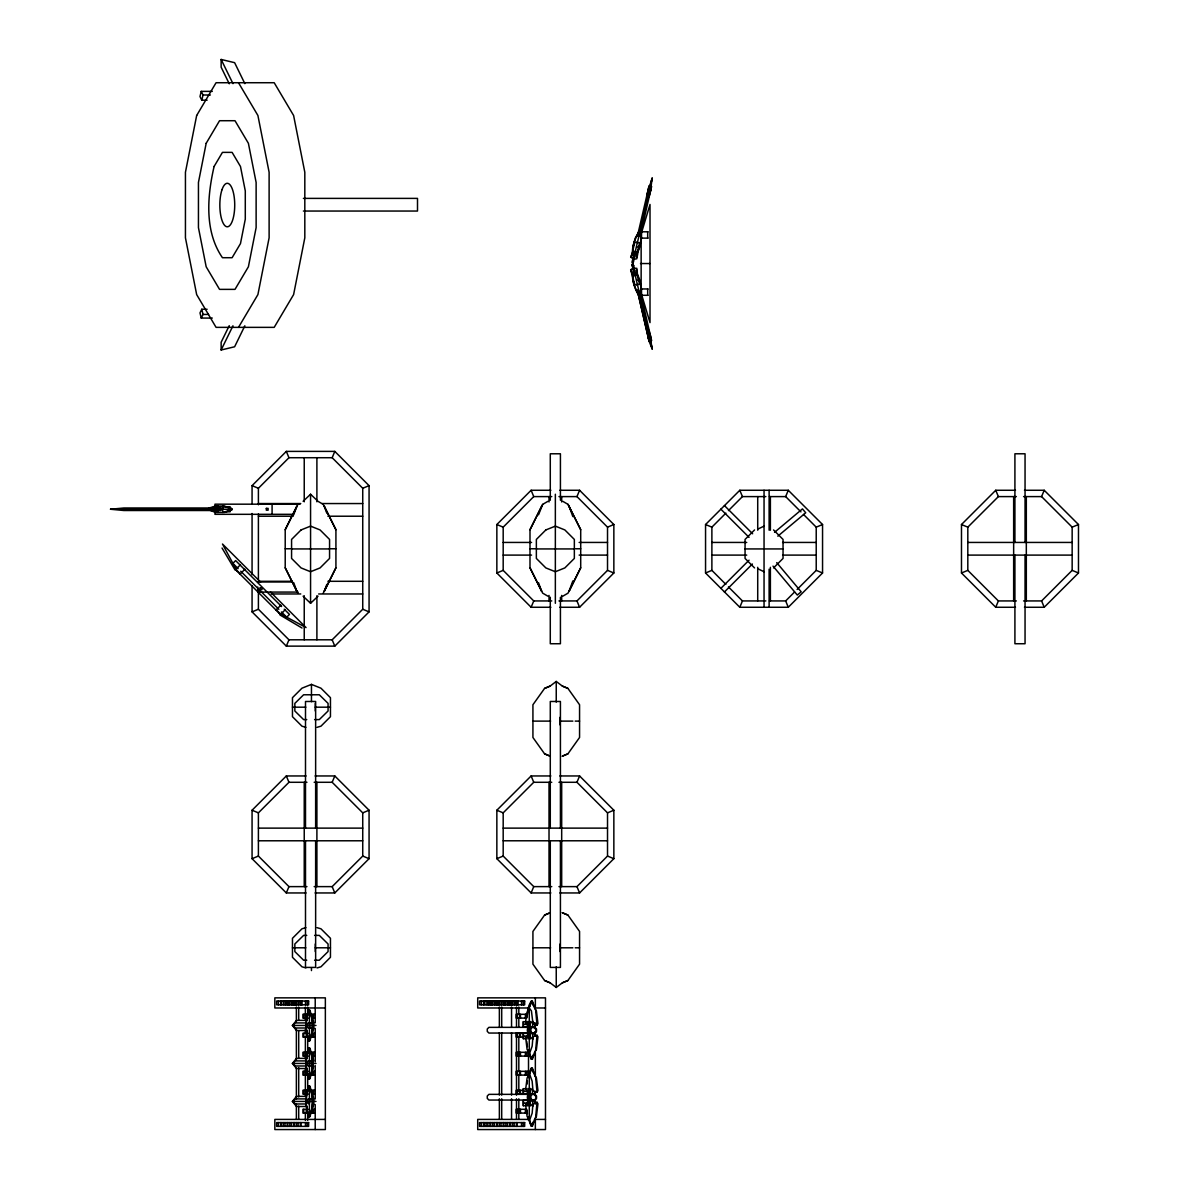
<?xml version="1.0" encoding="UTF-8"?>
<svg xmlns="http://www.w3.org/2000/svg" width="1189" height="1189" viewBox="0 0 1189 1189"><rect width="100%" height="100%" fill="white"/><g stroke="black" fill="none" stroke-linecap="round" stroke-linejoin="round"><path stroke-width="1.5" d="M633.113 272.742C631.835 281.585 635.208 290.22 639.994 297.518L641.228 297.205L641.287 287.203L637.17 275.268M632.741 272.519C631.255 281.674 636.264 289.73 639.994 297.518M641.228 297.205C640.782 289.09 641.555 280.158 636.397 273.158M525.701 1089.079L527.113 1077.858L529.744 1074.47L532.152 1081.217L532.969 1090.655L537.012 1092.141L537.963 1090.655L536.402 1077.858L534.262 1074.47M534.262 1052.934L536.402 1049.545L537.963 1036.734L537.012 1035.262L532.969 1036.734L532.152 1046.171L529.744 1052.934L527.113 1049.545L525.568 1036.734M534.262 1119.934L536.402 1116.545L537.963 1103.749L537.012 1102.262L532.969 1103.749L532.152 1113.172L529.744 1119.934L527.113 1116.545L525.701 1105.309M312.425 1027.995L311.815 1031.16M313.688 1027.995L313.079 1031.16M312.425 1065.983L311.845 1068.51M313.688 1065.983L313.093 1068.51M312.425 1103.972L311.815 1107.137M313.688 1103.972L313.079 1107.137M535.139 1023.164L534.262 1027.816M532.642 1090.164L532.419 1093.717M526.965 1017.249L528.852 1005.686L531.111 1001.138L532.419 1001.138L535.674 1010.249L537.012 1025.126L532.969 1023.655L530.666 1021.455L529.922 1027.816L528.615 1027.816L527.871 1021.455L525.568 1023.655L526.385 1014.217L528.808 1007.469L531.424 1010.858L532.969 1023.655M526.965 1084.249L527.411 1080.756M527.857 1077.249L531.111 1068.138L532.419 1068.138L535.674 1077.249L537.012 1092.141M647.827 191.592L652.181 178.082L650.279 192.217M525.791 1021.678L527.44 1025.26L525.791 1021.678L523.323 1021.678L523.323 1027.058L530.368 1027.058M523.323 1027.058L523.323 1021.678M523.323 1038.725L523.323 1033.345L523.323 1038.725L525.791 1038.725L527.44 1035.143L525.791 1038.725M523.323 1088.678L523.323 1094.058L523.323 1088.678L525.791 1088.678L527.44 1092.26L525.791 1088.678M530.368 1100.345L523.323 1100.345L523.323 1105.725L525.791 1105.725L527.44 1102.144L525.791 1105.725M523.323 1105.725L523.323 1100.345M633.767 243.819L635.149 238.335L639.994 229.566L641.228 229.878L641.287 239.881L637.17 251.815M631.641 255.724L634.376 243.983M637.363 236.403L649.09 185.826L646.682 196.022M634.317 253.212L634.763 251.325L634.302 253.019M632.816 261.446L632.474 262.888L635.372 251.474M632.741 254.565C631.255 245.41 636.264 237.339 639.994 229.566M637.393 242.393L634.941 253.034L636.219 253.569M639.845 232.033L652.181 178.082L650.576 184.89M640.618 229.73L637.259 242.942M633.425 261.595L633.098 263.037L634.718 256.794M635.535 253.525L635.981 251.637L635.61 252.96L637.378 254.728L636.769 257.121M636.397 253.911C641.555 246.926 640.782 237.978 641.228 229.878M640.158 236.106L651.557 186.45L649.135 196.646M631.924 254.624L630.675 257.21L634.094 259.276L636.814 258.756L639.281 245.216M639.905 245.38L640.277 243.775M212.296 91.375L201.238 91.375L200.005 96.562L201.773 100.188L207.124 100.188M201.773 100.188L203.022 95.001L201.238 91.375M308.783 1010.264L306.257 1020.385L306.257 1030.521L308.783 1040.657M312.558 1030.521L310.032 1040.657L308.367 1040.657L305.855 1025.453L308.367 1010.264L310.032 1010.264L312.558 1020.385M308.783 1048.252L306.257 1058.373L306.257 1068.51L308.783 1078.646M312.558 1068.51L310.032 1078.646L308.367 1078.646L305.855 1063.442L308.367 1048.252L310.032 1048.252L312.558 1058.373M308.783 1086.241L306.257 1096.377L306.257 1106.498L308.783 1116.634M312.558 1106.498L310.032 1116.634L308.367 1116.634L305.855 1101.43L308.367 1086.241L310.032 1086.241L312.558 1096.377M634.421 252.767L632.028 262.07M634.718 256.839L635.654 253.079M634.123 242.229L632.875 247.193L633.113 254.342M631.983 253.361L631.136 256.72L631.879 257.285M634.094 245.083L634.658 242.868L636.174 242.08L638.627 242.69L639.578 244.117L638.998 246.331L637.497 247.119M636.828 255.858L637.111 254.758M309.63 1040.657L311.845 1032.215M309.63 1078.646L311.845 1070.204M309.63 1116.634L311.845 1108.193M635.535 253.331L635.818 252.306M527.871 1038.933L528.615 1032.587L534.054 1033.672M533.162 1021.455L532.419 1026.716M641.139 233.995L650.011 204.463L650.011 322.62L641.139 293.074M293.713 514.837L296.819 506.261L285.211 529.729L285.211 567.792L296.819 591.275L293.713 582.684M326.797 584.394L324.3 591.275L335.922 567.792L335.922 529.729L324.3 506.261L326.797 513.128M538.498 514.837L542.674 504.374L547.906 501.327M572.83 580.96L569.085 591.275L580.708 567.792L580.708 529.729L568.03 504.374L562.798 501.327M529.268 1007.469L531.765 1001.138L533.638 1005.879L531.765 1001.138L529.268 1007.469L529.268 1027.816M529.268 1074.47L531.765 1068.138L533.638 1072.879L531.765 1068.138L529.268 1074.47L529.268 1094.816M637.155 271.389L636.145 273.604L633.722 274.362L632.206 273.559L631.641 271.36M258.399 590.918L258.399 609.244L288.957 639.801L332.177 639.801L362.734 609.244L362.734 488.278L332.177 457.72L334.793 451.389L286.326 451.389L252.068 485.647L252.068 504.21M252.068 585.88L252.068 611.874L286.326 646.132L288.957 639.801M306.078 892.954L286.326 892.954L288.957 886.622L258.399 856.065L258.399 812.845L288.957 782.288L306.955 782.288M314.164 886.622L332.177 886.622L362.734 856.065L362.734 812.845L332.177 782.288L334.793 775.956L315.055 775.956M550.864 607.267L531.126 607.267L533.742 600.935L503.185 570.363L503.185 527.158L533.742 496.601L551.755 496.601M558.949 600.935L576.962 600.935L607.52 570.363L607.52 527.158L576.962 496.601L579.578 490.269L559.841 490.269M550.864 892.954L531.126 892.954L533.742 886.622L503.185 856.065L503.185 812.845L533.742 782.288L551.755 782.288M558.949 886.622L576.962 886.622L607.52 856.065L607.52 812.845L576.962 782.288L579.578 775.956L559.841 775.956M739.811 607.267L788.277 607.267L822.55 572.994L822.55 524.527L788.277 490.269L739.811 490.269L705.553 524.527L705.553 572.994L739.811 607.267L742.441 600.935L765.85 600.935M800.94 511.879L785.661 496.601L788.277 490.269M1015.495 607.267L995.743 607.267L998.374 600.935L967.816 570.363L967.816 527.158L998.374 496.601L1016.372 496.601M1023.58 600.935L1041.594 600.935L1072.151 570.363L1072.151 527.158L1041.594 496.601L1044.21 490.269L1024.472 490.269M207.124 309.259L201.773 309.259L200.005 312.885L201.238 318.072L212.296 318.072M201.238 318.072L203.022 314.446L201.773 309.259M229.254 325.652L221.139 342.269L221.139 349.997L234.619 346.772L244.86 325.786M221.139 349.997L232.97 325.786M538.498 582.684L541.619 591.275L529.997 567.792L529.997 529.729L541.619 506.261M285.211 529.729L297.889 504.374M323.245 593.148L335.922 567.792M529.997 529.729L542.674 504.374M580.708 567.792L568.03 593.148L562.798 596.194M238.499 327.361L257.909 294.59L269.115 237.815L269.115 172.271L257.909 115.496L238.499 82.725M635.61 274.124L637.111 272.326L636.814 268.328L632.86 268.105L630.675 269.873L634.376 283.101M567.911 753.841L562.352 756.145L567.911 753.841L579.563 737.477L579.563 704.75L567.911 688.386L562.352 686.083L556.244 681.446L550.135 686.083L544.592 688.386L532.925 704.75L532.925 737.477L544.592 753.841L550.135 756.145L544.592 753.841M544.592 915.069L550.135 912.751L544.592 915.069L532.925 931.433L532.925 964.16L544.592 980.509L550.135 982.827L556.244 987.45L562.352 982.827L567.911 980.509L579.563 964.16L579.563 931.433L567.911 915.069L562.352 912.751L567.911 915.069M307.327 1030.521L296.477 1030.521L292.39 1025.453L296.477 1020.385L307.327 1020.385M307.327 1068.51L296.477 1068.51L292.39 1063.442L296.477 1058.373L307.327 1058.373M307.327 1106.498L296.477 1106.498L292.39 1101.43L296.477 1096.377L305.514 1096.377M310.359 1023.224L310.894 1022.659L309.363 1024.086L309.363 1026.82L310.359 1027.682M310.359 1061.212L310.894 1060.647L309.363 1062.074L309.363 1064.824M310.359 1099.201L310.894 1098.636L309.363 1100.063L309.363 1102.812M529.699 1026.716L527.47 1028.753L527.47 1031.636L529.699 1033.672M529.729 1027.355L528.094 1029.02L528.094 1031.383M529.922 1027.816L530.993 1026.716L534.054 1026.716L536.521 1029.02L536.521 1031.383L534.887 1033.048L488.917 1033.048L487.267 1031.383L487.267 1029.02L488.917 1027.355L534.887 1027.355M531.215 1026.716L529.209 1028.753L529.209 1031.636L531.215 1033.672M531.468 1027.355L529.833 1029.02L529.833 1031.383L531.468 1033.048M535.184 1031.636L534.262 1032.587L534.916 1035.262M533.831 1033.672L536.061 1031.636L536.061 1028.753M529.477 1093.717L527.47 1095.753L527.47 1098.636L529.699 1100.672M532.969 1090.655L530.666 1088.455L529.922 1094.816L528.615 1094.816L529.699 1093.717M529.729 1094.356L528.094 1096.02L528.094 1098.383L529.729 1100.048M531.215 1093.717L529.209 1095.753L529.209 1098.636L531.215 1100.672M531.468 1094.356L529.833 1096.02L529.833 1098.383L531.468 1100.048M533.831 1100.672L534.262 1099.587M258.399 504.775L258.399 488.278L288.957 457.72L332.177 457.72M240.446 564.73L235.556 569.62L280.455 614.52L285.345 609.63M240.029 574.109L244.919 569.219M275.967 610.046L280.857 605.156M286.326 646.132L334.793 646.132L369.066 611.874L369.066 485.647L334.793 451.389M531.126 607.267L496.853 572.994L496.853 524.527L531.126 490.269L550.864 490.269M286.326 892.954L252.068 858.681L252.068 810.229L286.326 775.956L306.078 775.956M559.841 607.267L579.578 607.267L613.851 572.994L613.851 524.527L579.578 490.269M315.055 892.954L334.793 892.954L369.066 858.681L369.066 810.229L334.793 775.956M725.885 584.379L711.884 570.363L711.884 527.158L725.885 513.143M728.441 510.601L742.441 496.601L765.85 496.601M754.554 529.937L745.057 539.434L745.057 558.429L754.554 567.926M531.126 892.954L496.853 858.681L496.853 810.229L531.126 775.956L550.864 775.956M720.831 588.406L749.055 560.182M724.413 591.988L752.399 564.002M773.549 567.926L783.046 558.429L783.046 539.434L773.549 529.937M769.446 600.935L785.661 600.935L794.564 592.018M797.12 589.476L816.219 570.363L816.219 527.158L803.482 514.421M559.841 892.954L579.578 892.954L613.851 858.681L613.851 810.229L579.578 775.956M995.743 607.267L961.485 572.994L961.485 524.527L995.743 490.269L1015.495 490.269M1024.472 607.267L1044.21 607.267L1078.482 572.994L1078.482 524.527L1044.21 490.269M303.121 501.327L310.567 494.238L318.013 501.327L323.245 504.374L335.922 529.729M303.121 596.194L310.567 603.299L318.013 596.194M532.969 1036.734L530.666 1038.933L529.922 1032.587M532.969 1103.749L530.666 1105.933L529.922 1099.587L528.615 1099.587L527.871 1105.933L525.568 1103.749M774.574 532.3L802.456 508.892L805.711 512.786L777.829 536.18M631.879 269.784L631.136 270.349L631.983 273.723L633.678 274.614L636.323 273.946L637.378 272.355L636.769 269.962M632.206 253.51L633.722 252.722M317.032 727.326L320.956 726.182L330.453 716.685L330.453 697.69L320.956 688.193L311.459 684.388L301.961 688.193L292.464 697.69L292.464 716.685L301.961 726.182L305.885 727.326M758.478 528.793L764.051 526.133M550.135 686.083L544.592 688.386M562.352 982.827L567.911 980.509M362.734 488.278L369.066 485.647M252.068 611.874L258.399 609.244M496.853 572.994L503.185 570.363M607.52 527.158L613.851 524.527M705.553 572.994L711.884 570.363M816.219 527.158L822.55 524.527M252.068 858.681L258.399 856.065M362.734 812.845L369.066 810.229M961.485 572.994L967.816 570.363M1072.151 527.158L1078.482 524.527M496.853 858.681L503.185 856.065M607.52 812.845L613.851 810.229M231.736 509.888L222.7 512.414L222.7 506.083L231.736 508.624L231.736 509.888L224.468 512.414L215.432 512.414L207.287 509.249M211.389 508.119L217.201 506.083M208.907 508.119L215.432 506.083L224.468 506.083L231.736 508.624M305.885 927.658L301.961 928.802L292.464 938.299L292.464 957.294L301.961 966.791L305.885 967.935M317.032 967.935L320.956 966.791L330.453 957.294L330.453 938.299L320.956 928.802L317.032 927.658M634.317 273.871L634.763 275.759L633.574 274.183M639.637 295.912L640.856 295.6M110.518 509.249L123.879 507.985L220.441 507.985L222.7 509.249L220.441 510.512L123.879 510.512L110.518 509.249L231.736 509.249M203.022 95.001L210.379 95.001M303.403 198.385L417.502 198.385L417.502 211.048L303.403 211.048M648.064 231.796L641.139 231.796L641.139 293.698M641.139 238.127L648.064 238.127M640.514 263.542L650.011 263.542M641.139 288.957L648.064 288.957M641.139 295.288L648.064 295.288M203.022 314.446L208.551 314.446M558.949 496.601L576.962 496.601M769.446 496.601L785.661 496.601M1023.58 496.601L1041.594 496.601M258.399 503.556L300.743 503.556M322.13 503.556L362.734 503.556M299.925 504.181L214.956 504.181L214.956 506.722L230.101 506.722L230.101 511.79L225.048 511.79M207.287 509.888L209.933 509.888M292.598 514.317L214.956 514.317L214.956 511.79M258.399 516.219L293.237 516.219M327.896 516.219L362.734 516.219M503.185 542.437L531.572 542.437M579.132 542.437L607.52 542.437M711.884 542.437L746.722 542.437M782.6 542.437L816.219 542.437M967.816 542.437L1072.151 542.437M285.211 548.768L290.279 548.768M330.854 548.768L335.922 548.768M529.997 548.768L535.065 548.768M575.639 548.768L580.708 548.768M291.573 548.932L329.561 548.932M536.358 548.932L574.346 548.932M745.057 548.932L783.046 548.932M503.185 555.1L531.572 555.1M579.132 555.1L607.52 555.1M711.884 555.1L746.722 555.1M782.6 555.1L816.219 555.1M967.816 555.1L1072.151 555.1M258.399 581.302L292.018 581.302M327.896 581.302L362.734 581.302M257.76 581.941L292.598 581.941M298.097 592.077L257.76 592.077L257.76 587.009M271.226 593.965L300.743 593.965M318.637 593.965L362.734 593.965M533.742 600.935L551.755 600.935M998.374 600.935L1016.372 600.935M292.464 707.187L294.173 707.187M294.842 707.187L305.826 707.187M315.263 707.187L328.075 707.187M328.744 707.187L330.453 707.187M306.747 719.598L303.611 719.598L294.842 710.977L294.842 703.383L303.611 694.777L319.306 694.777L328.075 703.383L328.075 710.977L319.306 719.598L314.595 719.598M532.925 721.114L550.611 721.114M560.049 721.114L572.86 721.114M575.194 721.114L579.563 721.114M314.164 782.288L332.177 782.288M558.949 782.288L576.962 782.288M258.399 828.124L362.734 828.124M503.185 828.124L607.52 828.124M258.399 840.786L362.734 840.786M503.185 840.786L607.52 840.786M288.957 886.622L306.955 886.622M533.742 886.622L551.755 886.622M306.747 935.386L303.611 935.386L294.842 943.992L294.842 951.586L303.611 960.207L306.747 960.207M314.595 935.386L319.306 935.386L328.075 943.992L328.075 951.586L319.306 960.207L314.595 960.207M292.464 947.796L294.173 947.796M294.842 947.796L305.826 947.796M315.263 947.796L328.075 947.796M328.744 947.796L330.453 947.796M532.925 947.796L550.611 947.796M560.049 947.796L572.86 947.796M575.194 947.796L579.563 947.796M534.262 1007.469L536.402 1010.858L537.963 1023.655L537.012 1025.126L534.441 1022.689M325.355 1007.975L274.837 1007.975L274.837 997.853L325.355 997.853L325.355 1129.55L274.837 1129.55L274.837 1119.414L325.355 1119.414M528.139 1007.975L477.71 1007.975L477.71 997.853L545.483 997.853L545.483 1129.55L477.71 1129.55L477.71 1119.414L528.139 1119.414M545.483 1007.975L535.347 1007.975L535.347 997.853M315.219 1014.306L302.898 1014.306L302.898 1018.111L308.189 1018.111M311.696 1018.111L315.219 1018.111M526.742 1018.111L516.175 1018.111L516.175 1014.306L526.92 1014.306L526.92 1016.848M311.815 1019.761L312.425 1022.926M312.439 1019.761L312.439 1031.16M313.079 1019.761L313.688 1022.926M306.019 1022.926L295.244 1022.926L293.193 1025.453L295.244 1027.995L306.019 1027.995M310.938 1022.926L308.144 1022.926L306.896 1024.19L306.896 1026.716L308.144 1027.995L310.938 1027.995M523.948 1024.368L526.415 1024.368M292.39 1025.453L306.257 1025.453M306.896 1025.453L315.977 1025.453M527.47 1030.194L529.833 1030.194M308.189 1033.3L302.898 1033.3L302.898 1037.105L315.219 1037.105M311.696 1033.3L315.219 1033.3M530.368 1033.345L516.175 1033.3L516.175 1037.105L523.755 1037.105M523.948 1036.035L526.415 1036.035M315.219 1052.295L302.898 1052.295L302.898 1056.1L308.189 1056.1M528.511 1052.295L516.175 1052.295L516.175 1056.1L528.511 1056.1M311.696 1056.1L315.219 1056.1M311.815 1057.749L311.815 1069.149M312.439 1057.749L312.439 1069.149M313.079 1057.749L313.079 1069.149M311.845 1058.373L312.425 1060.915M313.093 1058.373L313.688 1060.915M306.019 1060.915L295.244 1060.915L293.193 1063.442L295.244 1065.983L306.019 1065.983M310.938 1060.915L308.144 1060.915L306.896 1062.178L306.896 1064.705L308.144 1065.983L310.938 1065.983M292.39 1063.442L306.257 1063.442M306.896 1063.442L315.977 1063.442M308.189 1071.304L302.898 1071.304L302.898 1075.094L315.219 1075.094M311.696 1071.304L315.219 1071.304M528.511 1071.304L516.175 1071.304L516.175 1075.094L528.511 1075.094M315.219 1090.298L302.898 1090.298L302.898 1094.088L308.189 1094.088M523.755 1090.298L516.175 1090.298L516.175 1094.088L530.368 1094.058M523.948 1091.368L526.415 1091.368M530.993 1093.717L534.054 1093.717L536.521 1096.02L536.521 1098.383L534.887 1100.048L488.917 1100.048L487.267 1098.383L487.267 1096.02L488.917 1094.356L534.887 1094.356M311.696 1094.088L315.219 1094.088M534.916 1092.141L534.262 1094.816L535.184 1095.753M311.815 1095.738L312.425 1098.904M312.439 1095.738L312.439 1107.137M313.079 1095.738L313.688 1098.904M527.47 1097.194L529.833 1097.194M306.019 1098.904L295.244 1098.904L293.193 1101.43L295.244 1103.972L306.019 1103.972M310.938 1098.904L308.144 1098.904L306.896 1100.167L306.896 1102.708L309.408 1103.972M534.054 1100.672L530.993 1100.672L529.922 1099.587M292.39 1101.43L306.257 1101.43M306.896 1101.43L315.977 1101.43M523.948 1103.035L526.415 1103.035M308.189 1109.292L302.898 1109.292L302.898 1113.082L315.219 1113.082M311.696 1109.292L315.219 1109.292M526.742 1109.292L516.175 1109.292L516.175 1113.082L526.92 1113.082L526.92 1110.556M545.483 1119.414L535.347 1119.414L535.347 1129.55M229.254 83.795L221.139 67.179L221.139 59.45L234.619 62.675L244.86 83.646M639.637 231.156L640.856 231.469M212.846 510.898L217.201 512.414M544.592 980.509L550.135 982.827M961.485 524.527L967.816 527.158M1072.151 570.363L1078.482 572.994M705.553 524.527L711.884 527.158M816.219 570.363L822.55 572.994M496.853 524.527L503.185 527.158M607.52 570.363L613.851 572.994M252.068 485.647L258.399 488.278M362.734 609.244L369.066 611.874M496.853 810.229L503.185 812.845M607.52 856.065L613.851 858.681M252.068 810.229L258.399 812.845M362.734 856.065L369.066 858.681M562.352 686.083L567.911 688.386M758.478 569.07L764.051 571.731M637.497 279.965L638.998 280.753L639.578 282.967L638.627 284.379L636.174 285.003L634.658 284.201L634.094 282.001M278.895 612.959L306.049 627.584L270.453 591.988M547.906 596.194L542.674 593.148L529.997 567.792M279.995 614.966L302.021 628.03M631.76 272.757L632.875 273.693M216.814 510.512L215.432 509.249L215.432 512.414M724.413 505.548L752.637 533.772M720.831 509.13L749.055 537.354M728.441 586.92L742.441 600.935M260.554 582.09L222.492 544.027L237.116 571.181M281.6 606.553L235.63 560.584L232.866 563.348L238.112 568.61M284.23 609.184L289.477 614.431L286.712 617.195L281.451 611.949M240.743 571.225L278.835 609.318M235.823 569.353L240.297 573.841M276.234 609.779L280.723 614.252M533.831 1026.716L534.916 1027.816M533.802 1027.355L535.436 1029.02M533.831 1093.717L534.916 1094.816M776.714 562.635L801.178 591.795L797.299 595.05L773.013 566.113M222.046 548.055L235.11 570.066M568.03 504.374L580.708 529.729M285.211 567.792L297.889 593.148M221.139 59.45L232.97 83.646M995.743 490.269L998.374 496.601M1041.594 600.935L1044.21 607.267M739.811 490.269L742.441 496.601M785.661 600.935L788.277 607.267M531.126 490.269L533.742 496.601M576.962 600.935L579.578 607.267M531.126 775.956L533.742 782.288M576.962 886.622L579.578 892.954M286.326 451.389L288.957 457.72M332.177 639.801L334.793 646.132M286.326 775.956L288.957 782.288M332.177 886.622L334.793 892.954M636.605 254.327L637.155 255.694M529.268 1052.934L531.765 1059.265L533.638 1054.509L531.765 1059.265L529.268 1052.934L529.268 1032.587L528.347 1028.753M529.268 1119.934L531.765 1126.265L533.638 1121.509L531.765 1126.265L529.268 1119.934L529.268 1099.587M569.085 506.261L572.83 516.561M533.162 1038.933L532.419 1033.672M527.871 1088.455L528.615 1094.816M533.162 1105.933L532.419 1100.672M635.535 273.752L635.981 275.447L635.535 273.559M632.474 264.196L635.372 275.595M631.864 264.344L632.355 266.158M309.63 1010.264L312.291 1020.385M309.63 1048.252L312.291 1058.373M309.63 1086.241L312.291 1096.377M633.469 265.355L634.718 270.275M635 274.287L637.393 284.691M637.259 284.141L640.618 297.354M632.236 265.667L634.302 274.065M634.718 270.245L635.654 274.005M649.135 330.438L652.181 348.986L649.09 341.258L637.363 290.681M650.576 342.194L652.181 348.986L639.845 295.035M639.905 281.704L640.277 283.309M636.828 271.226L639.281 281.867M640.158 290.978L651.557 340.634L650.279 334.867M637.289 289.848L649.09 341.258L647.827 335.476M633.767 283.25L634.123 284.855M527.857 1050.155L531.111 1059.265L532.419 1059.265L535.674 1050.155L537.012 1035.262M527.857 1117.155L531.111 1126.265L532.419 1126.265L535.674 1117.155L537.012 1102.262M526.742 1041.401L527.411 1046.647M526.965 1110.154L527.411 1113.647M535.139 1104.239L534.916 1099.587M1026.315 496.601L1026.315 600.935M1025.052 542.437L1025.052 453.782L1014.916 453.782L1014.916 542.437M1025.052 555.1L1025.052 643.739L1014.916 643.739L1014.916 555.1M1013.652 496.601L1013.652 600.935M770.383 496.601L770.383 530.22M770.383 567.316L770.383 600.935M769.12 490.269L769.12 530.175M769.12 569.204L769.12 607.267M764.051 490.269L764.051 607.267M757.72 496.601L757.72 530.22M757.72 567.316L757.72 600.935M647.678 231.796L647.678 238.127M647.678 288.957L647.678 295.288M641.525 231.796L641.525 238.127M641.525 288.957L641.525 295.288M561.684 496.601L561.684 501.966M561.684 595.421L561.684 600.935M561.684 782.288L561.684 886.622M560.42 500.257L560.42 453.782L550.284 453.782L550.284 500.257M560.42 597.264L560.42 643.739L550.284 643.739L550.284 597.264M560.42 828.124L560.42 701.48L550.284 701.48L550.284 828.124M560.42 840.786L560.42 967.415L550.284 967.415L550.284 840.786M560.049 717.309L560.049 724.918M560.049 943.992L560.049 951.586M556.244 681.446L556.244 702.105M556.244 966.806L556.244 987.45M555.352 494.238L555.352 603.299M549.021 496.601L549.021 501.966M549.021 595.421L549.021 600.935M549.021 782.288L549.021 886.622M536.061 1095.753L536.061 1098.636M535.347 1024.695L535.347 1028.411M535.347 1032.126L535.347 1035.842M535.347 1052.562L535.347 1076.699M535.347 1091.561L535.347 1095.277M535.347 1098.993L535.347 1102.708M532.627 1026.716L530.918 1029.02L530.918 1031.383L532.627 1033.672M532.627 1093.717L530.918 1096.02L530.918 1098.383L532.627 1100.672M528.511 1007.128L528.511 1010.828M528.511 1049.783L528.511 1077.606M528.347 1095.753L528.347 1098.636M528.511 1116.56L528.511 1120.276M526.92 1052.295L526.92 1056.1M526.92 1071.304L526.92 1075.094M525.389 1014.306L525.389 1018.111M525.389 1052.295L525.389 1056.1M525.389 1071.304L525.389 1075.094M525.389 1109.292L525.389 1113.082M523.784 1001.019L523.784 1004.809M523.784 1122.579L523.784 1126.384M523.219 1001.019L523.219 1004.809M523.219 1122.579L523.219 1126.384M521.525 1001.019L521.525 1004.809M521.525 1122.579L521.525 1126.384M520.455 1014.306L520.455 1018.111M520.455 1033.3L520.455 1037.105M520.455 1052.295L520.455 1056.1M520.455 1071.304L520.455 1075.094M520.455 1090.298L520.455 1094.088M520.455 1109.292L520.455 1113.082M519.519 1014.306L519.519 1018.111M519.519 1033.3L519.519 1037.105M519.519 1052.295L519.519 1056.1M519.519 1071.304L519.519 1075.094M519.519 1090.298L519.519 1094.088M519.519 1109.292L519.519 1113.082M518.82 1007.024L518.82 1014.366M518.82 1018.037L518.82 1027.207M518.82 1036.392L518.82 1071.259M518.82 1074.93L518.82 1091.443M518.82 1098.785L518.82 1118.983M518.092 1001.019L518.092 1004.809M517.2 1001.019L517.2 1004.809M516.992 1001.019L516.992 1004.809M517.052 1014.306L517.052 1018.111M517.052 1033.3L517.052 1037.105M517.052 1052.295L517.052 1056.1M517.052 1071.304L517.052 1075.094M517.052 1090.298L517.052 1094.088M517.052 1109.292L517.052 1113.082M516.992 1122.579L516.992 1126.384M516.635 1001.019L516.635 1004.809M516.427 1001.019L516.427 1004.809M516.502 1007.024L516.502 1027.207M516.502 1032.721L516.502 1095.114M516.502 1098.785L516.502 1118.983M516.427 1122.579L516.427 1126.384M514.941 1001.019L514.941 1004.809M514.153 1001.019L514.153 1004.809M514.153 1122.579L514.153 1126.384M512.459 1001.019L512.459 1004.809M512.459 1122.579L512.459 1126.384M511.508 1001.019L511.508 1004.809M511.552 1007.024L511.552 1027.207M511.552 1032.721L511.552 1095.114M511.552 1098.785L511.552 1118.983M510.616 1001.019L510.616 1004.809M510.408 1001.019L510.408 1004.809M510.408 1122.579L510.408 1126.384M510.051 1001.019L510.051 1004.809M509.843 1001.019L509.843 1004.809M509.843 1122.579L509.843 1126.384M508.342 1001.019L508.342 1004.809M507.569 1001.019L507.569 1004.809M507.569 1122.579L507.569 1126.384M505.875 1001.019L505.875 1004.809M505.875 1122.579L505.875 1126.384M504.924 1001.019L504.924 1004.809M504.032 1001.019L504.032 1004.809M503.824 1001.019L503.824 1004.809M503.824 1122.579L503.824 1126.384M503.259 1001.019L503.467 1004.809M503.259 1122.579L503.259 1126.384M501.758 1001.019L501.758 1004.809M501.699 1007.024L501.699 1027.207M501.699 1032.721L501.699 1095.114M501.699 1098.785L501.699 1118.983M500.985 1001.019L500.985 1004.809M500.985 1122.579L500.985 1126.384M499.365 1007.024L499.365 1027.207M499.365 1032.721L499.365 1095.114M499.365 1098.785L499.365 1118.983M499.291 1001.019L499.291 1004.809M499.291 1122.579L499.291 1126.384M498.34 1001.019L498.34 1004.809M497.448 1001.019L497.448 1004.809M497.24 1001.019L497.24 1004.809M497.24 1122.579L497.24 1126.384M496.883 1001.019L496.883 1004.809M496.675 1001.019L496.675 1004.809M496.675 1122.579L496.675 1126.384M495.174 1001.019L495.174 1004.809M494.401 1001.019L494.401 1004.809M494.401 1122.579L494.401 1126.384M492.707 1001.019L492.707 1004.809M492.707 1122.579L492.707 1126.384M491.756 1001.019L491.756 1004.809M490.656 1001.019L490.864 1004.809M490.656 1122.579L490.656 1126.384M490.299 1001.019L490.299 1004.809M490.076 1001.019L490.076 1004.809M490.076 1122.579L490.076 1126.384M488.59 1001.019L488.59 1004.809M487.817 1001.019L487.817 1004.809M487.817 1122.579L487.817 1126.384M486.123 1001.019L486.123 1004.809M486.123 1122.579L486.123 1126.384M484.057 1001.019L484.057 1004.809M484.057 1122.579L484.057 1126.384M483.492 1001.019L483.492 1004.809M483.492 1122.579L483.492 1126.384M481.233 1001.019L481.233 1004.809M481.233 1122.579L481.233 1126.384M316.898 457.72L316.898 501.803M316.898 595.719L316.898 639.801M316.898 782.288L316.898 886.622M315.635 828.124L315.635 701.48L305.499 701.48L305.499 828.124M315.635 840.786L315.635 967.415L305.499 967.415L305.499 840.786M315.263 703.383L315.263 710.977M315.263 943.992L315.263 951.586M315.219 997.853L315.219 1022.837M315.219 1028.411L315.219 1061.836M315.219 1065.552L315.219 1098.993M315.219 1104.566L315.219 1129.55M313.628 1014.306L313.628 1018.111M313.747 1022.659L313.747 1028.247M313.628 1033.3L313.628 1037.105M313.628 1052.295L313.628 1056.1M313.628 1071.304L313.628 1075.094M313.628 1090.298L313.628 1094.088M313.747 1098.636L313.747 1104.239M313.628 1109.292L313.628 1113.082M312.499 1022.659L312.499 1028.247M312.499 1098.636L312.499 1104.239M312.113 1014.306L312.113 1018.111M312.113 1033.3L312.113 1037.105M312.113 1052.295L312.113 1056.1M312.113 1071.304L312.113 1075.094M312.113 1090.298L312.113 1094.088M312.113 1109.292L312.113 1113.082M311.459 684.388L311.459 701.659M311.459 967.668L311.459 970.581M310.567 494.238L310.567 603.299M309.616 1024.086L309.616 1026.82M309.616 1062.074L309.616 1064.824M309.616 1100.063L309.616 1102.812M309.408 1010.264L309.408 1023.774M309.408 1027.147L309.408 1040.657M309.408 1048.252L309.408 1061.762M309.408 1065.136L309.408 1078.646M309.408 1086.241L309.408 1099.751M309.408 1103.124L309.408 1116.634M307.743 1001.019L307.743 1004.809M307.698 1007.128L307.698 1014.544M307.698 1036.808L307.698 1053.499M307.698 1073.905L307.698 1090.595M307.698 1112.859L307.698 1120.276M307.178 1001.019L307.178 1004.809M307.178 1014.306L307.178 1018.111M307.178 1034.579L307.178 1037.105M307.178 1052.295L307.178 1056.1M307.178 1072.567L307.178 1075.094M307.178 1090.298L307.178 1094.088M307.178 1109.292L307.178 1113.082M307.178 1122.579L307.178 1126.384M306.242 1014.306L306.242 1018.111M306.242 1033.3L306.242 1037.105M306.242 1052.295L306.242 1056.1M306.242 1071.304L306.242 1075.094M306.242 1090.298L306.242 1094.088M306.242 1109.292L306.242 1113.082M305.484 1001.019L305.484 1004.809M305.365 1007.128L305.365 1020.103M305.365 1029.377L305.365 1033.092M305.365 1036.808L305.365 1059.057M305.365 1068.331L305.365 1096.154M305.365 1112.859L305.365 1120.276M305.484 1122.579L305.484 1126.384M304.235 457.72L304.235 501.803M304.235 595.719L304.235 639.801M304.235 782.288L304.235 886.622M303.775 1014.306L303.775 1018.111M303.775 1033.3L303.775 1037.105M303.775 1052.295L303.775 1056.1M303.775 1071.304L303.775 1075.094M303.775 1090.298L303.775 1094.088M303.775 1109.292L303.775 1113.082M302.051 1001.019L302.051 1004.809M301.159 1001.019L301.159 1004.809M300.951 1001.019L300.951 1004.809M300.951 1122.579L300.951 1126.384M300.386 1001.019L300.594 1004.809M300.386 1122.579L300.386 1126.384M298.9 1001.019L298.9 1004.809M298.707 1007.024L298.707 1019.865M298.707 1030.878L298.707 1058.418M298.707 1067.588L298.707 1096.957M298.707 1106.127L298.707 1118.983M298.112 1001.019L298.112 1004.809M298.112 1122.579L298.112 1126.384M296.418 1001.019L296.418 1004.809M296.418 1122.579L296.418 1126.384M296.373 1007.024L296.373 1021.708M296.373 1029.05L296.373 1060.246M296.373 1067.588L296.373 1098.785M296.373 1104.299L296.373 1118.983M295.467 1001.019L295.467 1004.809M294.575 1001.019L294.575 1004.809M294.367 1001.019L294.367 1004.809M294.367 1122.579L294.367 1126.384M294.01 1001.019L294.01 1004.809M293.802 1001.019L293.802 1004.809M293.802 1122.579L293.802 1126.384M292.301 1001.019L292.301 1004.809M291.528 1001.019L291.528 1004.809M291.528 1122.579L291.528 1126.384M289.834 1001.019L289.834 1004.809M289.834 1122.579L289.834 1126.384M288.882 1001.019L288.882 1004.809M287.991 1001.019L287.783 1004.809M287.783 1122.579L287.783 1126.384M287.426 1001.019L287.426 1004.809M287.218 1001.019L287.218 1004.809M287.218 1122.579L287.218 1126.384M285.717 1001.019L285.717 1004.809M284.944 1001.019L284.944 1004.809M284.944 1122.579L284.944 1126.384M283.25 1001.019L283.25 1004.809M283.25 1122.579L283.25 1126.384M281.199 1001.019L281.199 1004.809M281.199 1122.579L281.199 1126.384M280.634 1001.019L280.634 1004.809M280.634 1122.579L280.634 1126.384M278.36 1001.019L278.36 1004.809M278.36 1122.579L278.36 1126.384M272.088 504.181L272.088 514.317M258.399 513.93L258.399 579.92M252.068 513.499L252.068 574.748M229.076 508.624L229.076 509.888M218.182 506.083L218.182 507.985M218.182 510.512L218.182 512.414M196.661 115.496L185.439 172.271L185.439 237.815L196.661 294.59L216.071 327.361L274.198 327.361L293.609 294.59L304.815 237.815L304.815 172.271L293.609 115.496L274.198 82.725L216.071 82.725L196.661 115.496M206.173 143.304L198.444 182.452L198.444 227.634L206.173 266.782L219.549 289.373L235.006 289.373L248.397 266.782L256.125 227.634L256.125 182.452L248.397 143.304L235.006 120.713L219.549 120.713L206.173 143.304M214.094 166.49C207.243 196.244 204.3 231.365 222.447 257.716L232.108 257.716L240.475 243.596L245.291 219.162L245.291 190.924L240.475 166.49L232.108 152.37L222.447 152.37L214.094 166.49M266.321 508.387L266.321 510.17L268.105 510.17L268.105 508.387L266.321 508.387M260.198 587.856L260.198 589.655L261.981 589.655L261.981 587.856L260.198 587.856M301.07 529.937L291.573 539.434L291.573 558.429L301.07 567.926L310.567 571.731L320.064 567.926L329.561 558.429L329.561 539.434L320.064 529.937L310.567 526.133L301.07 529.937M545.855 529.937L536.358 539.434L536.358 558.429L545.855 567.926L555.352 571.731L564.849 567.926L574.346 558.429L574.346 539.434L564.849 529.937L555.352 526.133L545.855 529.937M308.635 1001.019L276.665 1001.019L276.665 1004.809L308.635 1004.809L308.635 1001.019M524.676 1001.019L479.539 1001.019L479.539 1004.809L524.676 1004.809L524.676 1001.019M308.635 1122.579L276.665 1122.579L276.665 1126.384L308.635 1126.384L308.635 1122.579M524.676 1122.579L479.539 1122.579L479.539 1126.384L524.676 1126.384L524.676 1122.579M633.588 265.86L633.098 264.047L633.544 265.935M222.016 189.66A21.759 7.446 90 0 0 225.36 226.059A21.759 7.446 90 0 0 234.471 199.41A21.759 7.446 90 0 0 222.016 189.66"/></g></svg>
